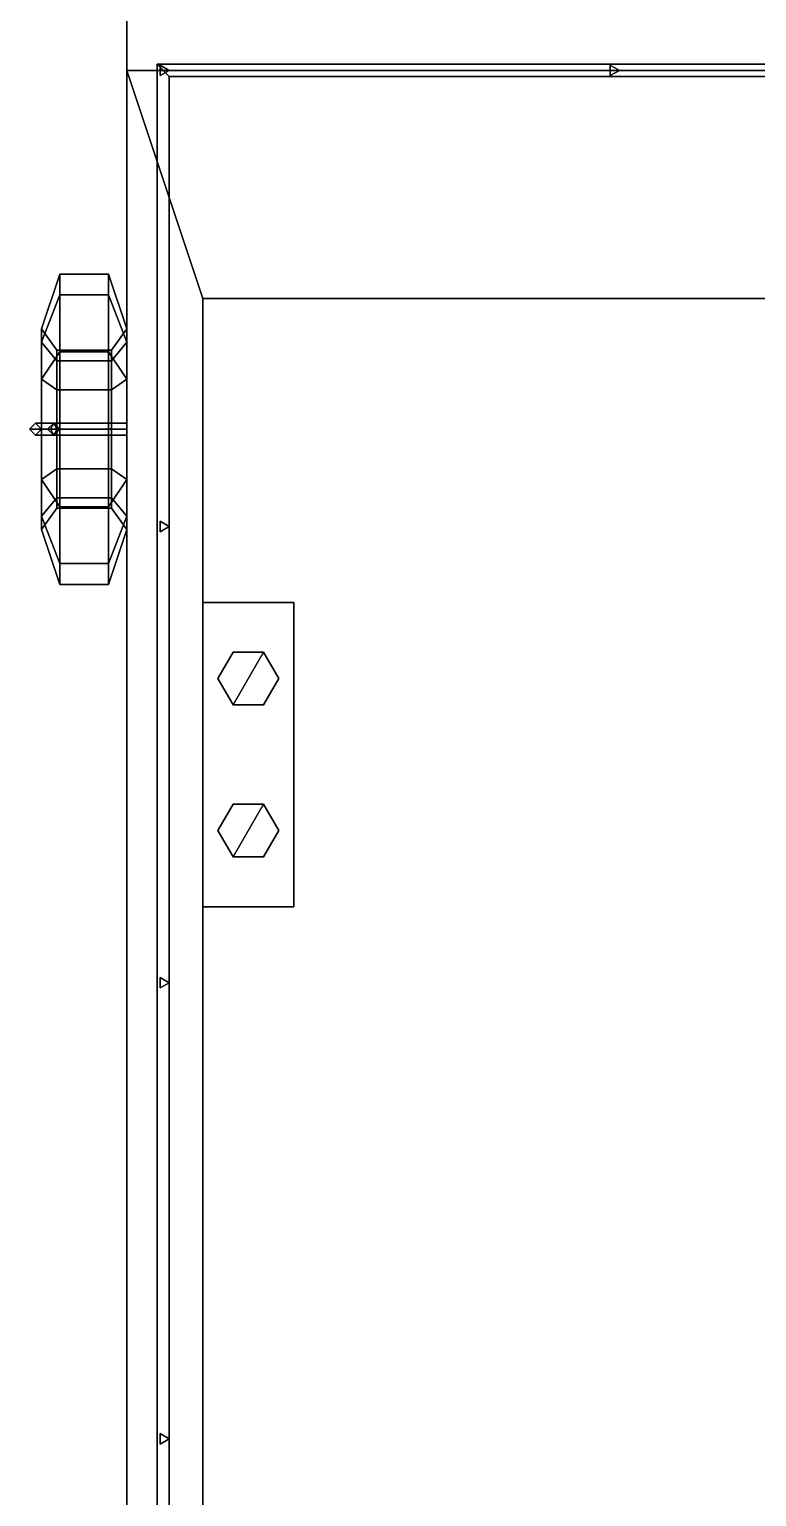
# Model space of a CAD drawing. Header units: millimetres. Extents: x -8.3 to 8.3, y -10.3 to 20.5.
# Drawn here: x -8.32 to -5.929, y 5.06 to 9.885 of the extents above; entities that cross this region are included whole.
import ezdxf

# ---------------------------------------------------------------- set-up
doc = ezdxf.new("R2010")
doc.units = ezdxf.units.MM
doc.layers.add('barge2', color=7, linetype='Continuous')
doc.layers.add('wheels', color=2, linetype='Continuous')

msp = doc.modelspace()

# ---------------------------------------------------------------- linework, layer by layer
at = {"layer": 'barge2'}
for points in [[(-3, 10, 1), (-3, 9.75), (-8, 9.75), (-8, 10, 1)], [(-8, 9.75), (-8, -10), (-8, -10, 1), (-8, 10, 1)], [(-8, 10, 1), (-8, -10, 1), (-3, -10, 1), (-3, 10, 1)], [(-3, 9.75), (-3.25, 9, -1), (-7.75, 9, -1), (-8, 9.75)], [(-7.75, 9, -1), (-7.75, -9.5, -1), (-8, -10), (-8, 9.75)], [(-7.9, 9.77, 2), (-7.9, -9.77, 2), (-7.86, -9.73, 2), (-7.86, 9.73, 2)], [(-7.86, 9.73, 2), (-7.86, -9.73, 2), (-7.9, -9.77, 2), (-7.9, 9.77, 2)], [(-3.11, 9.77, 2), (-7.9, 9.77, 2), (-7.86, 9.73, 2), (-3.15, 9.73, 2)], [(-3.15, 9.73, 2), (-7.86, 9.73, 2), (-7.9, 9.77, 2), (-3.11, 9.77, 2)], [(-7.86, 9.75, 1), (-7.89, 9.7673, 1), (-7.89, 9.7673, 2), (-7.86, 9.75, 2)], [(-7.89, 9.7673, 1), (-7.89, 9.7327, 1), (-7.89, 9.7327, 2), (-7.89, 9.7673, 2)], [(-7.89, 9.7327, 1), (-7.86, 9.75, 1), (-7.86, 9.75, 2), (-7.89, 9.7327, 2)], [(-6.41, 9.7673, 1), (-6.41, 9.7327, 1), (-6.41, 9.7327, 2), (-6.41, 9.7673, 2)], [(-6.38, 9.75, 1), (-6.41, 9.7673, 1), (-6.41, 9.7673, 2), (-6.38, 9.75, 2)], [(-6.41, 9.7327, 1), (-6.38, 9.75, 1), (-6.38, 9.75, 2), (-6.41, 9.7327, 2)], [(-3.25, 9, -1), (-3.25, -9.5, -1), (-7.75, -9.5, -1), (-7.75, 9, -1)], [(-7.86, 8.25, 1), (-7.89, 8.2673, 1), (-7.89, 8.2673, 2), (-7.86, 8.25, 2)], [(-7.89, 8.2673, 1), (-7.89, 8.2327, 1), (-7.89, 8.2327, 2), (-7.89, 8.2673, 2)], [(-7.89, 8.2327, 1), (-7.86, 8.25, 1), (-7.86, 8.25, 2), (-7.89, 8.2327, 2)], [(-7.45, 8, 1.1), (-7.45, 8, 1), (-7.75, 8, 1), (-7.75, 8, 1.1)], [(-7.75, 8, 1), (-7.75, 7, 1), (-7.75, 7, 1.1), (-7.75, 8, 1.1)], [(-7.75, 8, 1.1), (-7.75, 7, 1.1), (-7.45, 7, 1.1), (-7.45, 8, 1.1)], [(-7.45, 7, 1.1), (-7.45, 7, 1), (-7.45, 8, 1), (-7.45, 8, 1.1)], [(-7.65, 7.8366, 1.1), (-7.7, 7.75, 1.1), (-7.7, 7.75, 1.4), (-7.65, 7.8366, 1.4)], [(-7.65, 7.8366, 1.4), (-7.7, 7.75, 1.4), (-7.65, 7.6634, 1.4), (-7.55, 7.8366, 1.4)], [(-7.55, 7.8366, 1.1), (-7.65, 7.8366, 1.1), (-7.65, 7.8366, 1.4), (-7.55, 7.8366, 1.4)], [(-7.55, 7.8366, 1.4), (-7.65, 7.6634, 1.4), (-7.55, 7.6634, 1.4), (-7.5, 7.75, 1.4)], [(-7.5, 7.75, 1.1), (-7.55, 7.8366, 1.1), (-7.55, 7.8366, 1.4), (-7.5, 7.75, 1.4)], [(-7.7, 7.75, 1.1), (-7.65, 7.6634, 1.1), (-7.65, 7.6634, 1.4), (-7.7, 7.75, 1.4)], [(-7.55, 7.6634, 1.1), (-7.5, 7.75, 1.1), (-7.5, 7.75, 1.4), (-7.55, 7.6634, 1.4)], [(-7.65, 7.6634, 1.1), (-7.55, 7.6634, 1.1), (-7.55, 7.6634, 1.4), (-7.65, 7.6634, 1.4)], [(-7.65, 7.3366, 1.1), (-7.7, 7.25, 1.1), (-7.7, 7.25, 1.4), (-7.65, 7.3366, 1.4)], [(-7.65, 7.3366, 1.4), (-7.7, 7.25, 1.4), (-7.65, 7.1634, 1.4), (-7.55, 7.3366, 1.4)], [(-7.55, 7.3366, 1.1), (-7.65, 7.3366, 1.1), (-7.65, 7.3366, 1.4), (-7.55, 7.3366, 1.4)], [(-7.55, 7.3366, 1.4), (-7.65, 7.1634, 1.4), (-7.55, 7.1634, 1.4), (-7.5, 7.25, 1.4)], [(-7.5, 7.25, 1.1), (-7.55, 7.3366, 1.1), (-7.55, 7.3366, 1.4), (-7.5, 7.25, 1.4)], [(-7.7, 7.25, 1.1), (-7.65, 7.1634, 1.1), (-7.65, 7.1634, 1.4), (-7.7, 7.25, 1.4)], [(-7.55, 7.1634, 1.1), (-7.5, 7.25, 1.1), (-7.5, 7.25, 1.4), (-7.55, 7.1634, 1.4)], [(-7.65, 7.1634, 1.1), (-7.55, 7.1634, 1.1), (-7.55, 7.1634, 1.4), (-7.65, 7.1634, 1.4)], [(-7.75, 7, 1.1), (-7.75, 7, 1), (-7.45, 7, 1), (-7.45, 7, 1.1)], [(-7.89, 6.7673, 1), (-7.89, 6.7327, 1), (-7.89, 6.7327, 2), (-7.89, 6.7673, 2)], [(-7.86, 6.75, 1), (-7.89, 6.7673, 1), (-7.89, 6.7673, 2), (-7.86, 6.75, 2)], [(-7.89, 6.7327, 1), (-7.86, 6.75, 1), (-7.86, 6.75, 2), (-7.89, 6.7327, 2)], [(-7.89, 5.2673, 1), (-7.89, 5.2327, 1), (-7.89, 5.2327, 2), (-7.89, 5.2673, 2)], [(-7.86, 5.25, 1), (-7.89, 5.2673, 1), (-7.89, 5.2673, 2), (-7.86, 5.25, 2)], [(-7.89, 5.2327, 1), (-7.86, 5.25, 1), (-7.86, 5.25, 2), (-7.89, 5.2327, 2)]]:
    msp.add_3dface(points, dxfattribs=at)
at = {"layer": 'wheels'}
for points in [[(-8.22, 9.0117, 0.585), (-8.22, 9.08, 0.33), (-8.28, 8.9, 0.33), (-8.28, 8.8558, 0.495)], [(-8.22, 9.08, 0.33), (-8.22, 9.0117, 0.075), (-8.28, 8.8558, 0.165), (-8.28, 8.9, 0.33)], [(-8.22, 9.08, 0.33), (-8.22, 9.0117, 0.585), (-8.06, 9.0117, 0.585), (-8.06, 9.08, 0.33)], [(-8.22, 9.0117, 0.075), (-8.22, 9.08, 0.33), (-8.06, 9.08, 0.33), (-8.06, 9.0117, 0.075)], [(-8.06, 9.08, 0.33), (-8.06, 9.0117, 0.585), (-8, 8.8558, 0.495), (-8, 8.9, 0.33)], [(-8.06, 9.0117, 0.075), (-8.06, 9.08, 0.33), (-8, 8.9, 0.33), (-8, 8.8558, 0.165)], [(-8.22, 9.0117, 0.075), (-8.22, 8.825, -0.1117), (-8.28, 8.735, 0.0442), (-8.28, 8.8558, 0.165)], [(-8.22, 8.825, 0.7717), (-8.22, 9.0117, 0.585), (-8.28, 8.8558, 0.495), (-8.28, 8.735, 0.6158)], [(-8.22, 8.825, -0.1117), (-8.22, 9.0117, 0.075), (-8.06, 9.0117, 0.075), (-8.06, 8.825, -0.1117)], [(-8.22, 9.0117, 0.585), (-8.22, 8.825, 0.7717), (-8.06, 8.825, 0.7717), (-8.06, 9.0117, 0.585)], [(-8.06, 8.825, -0.1117), (-8.06, 9.0117, 0.075), (-8, 8.8558, 0.165), (-8, 8.735, 0.0442)], [(-8.06, 9.0117, 0.585), (-8.06, 8.825, 0.7717), (-8, 8.735, 0.6158), (-8, 8.8558, 0.495)], [(-8.28, 8.8558, 0.495), (-8.28, 8.9, 0.33), (-8.23, 8.83, 0.33), (-8.23, 8.7952, 0.46)], [(-8.28, 8.9, 0.33), (-8.28, 8.8558, 0.165), (-8.23, 8.7952, 0.2), (-8.23, 8.83, 0.33)], [(-8, 8.9, 0.33), (-8, 8.8558, 0.495), (-8.05, 8.7952, 0.46), (-8.05, 8.83, 0.33)], [(-8, 8.8558, 0.165), (-8, 8.9, 0.33), (-8.05, 8.83, 0.33), (-8.05, 8.7952, 0.2)], [(-8.28, 8.8558, 0.165), (-8.28, 8.735, 0.0442), (-8.23, 8.7, 0.1048), (-8.23, 8.7952, 0.2)], [(-8.28, 8.735, 0.6158), (-8.28, 8.8558, 0.495), (-8.23, 8.7952, 0.46), (-8.23, 8.7, 0.5552)], [(-8.23, 8.7952, 0.46), (-8.23, 8.83, 0.33), (-8.05, 8.83, 0.33), (-8.05, 8.7952, 0.46)], [(-8.23, 8.83, 0.33), (-8.23, 8.7952, 0.2), (-8.05, 8.7952, 0.2), (-8.05, 8.83, 0.33)], [(-8, 8.735, 0.0442), (-8, 8.8558, 0.165), (-8.05, 8.7952, 0.2), (-8.05, 8.7, 0.1048)], [(-8, 8.8558, 0.495), (-8, 8.735, 0.6158), (-8.05, 8.7, 0.5552), (-8.05, 8.7952, 0.46)], [(-8.22, 8.825, -0.1117), (-8.22, 8.57, -0.18), (-8.28, 8.57), (-8.28, 8.735, 0.0442)], [(-8.22, 8.57, 0.84), (-8.22, 8.825, 0.7717), (-8.28, 8.735, 0.6158), (-8.28, 8.57, 0.66)], [(-8.23, 8.7952, 0.2), (-8.23, 8.7, 0.1048), (-8.05, 8.7, 0.1048), (-8.05, 8.7952, 0.2)], [(-8.23, 8.7, 0.5552), (-8.23, 8.7952, 0.46), (-8.05, 8.7952, 0.46), (-8.05, 8.7, 0.5552)], [(-8.22, 8.57, -0.18), (-8.22, 8.825, -0.1117), (-8.06, 8.825, -0.1117), (-8.06, 8.57, -0.18)], [(-8.22, 8.825, 0.7717), (-8.22, 8.57, 0.84), (-8.06, 8.57, 0.84), (-8.06, 8.825, 0.7717)], [(-8.06, 8.57, -0.18), (-8.06, 8.825, -0.1117), (-8, 8.735, 0.0442), (-8, 8.57)], [(-8.06, 8.825, 0.7717), (-8.06, 8.57, 0.84), (-8, 8.57, 0.66), (-8, 8.735, 0.6158)], [(-8.28, 8.735, 0.0442), (-8.28, 8.57), (-8.23, 8.57, 0.07), (-8.23, 8.7, 0.1048)], [(-8.28, 8.57, 0.66), (-8.28, 8.735, 0.6158), (-8.23, 8.7, 0.5552), (-8.23, 8.57, 0.59)], [(-8, 8.57), (-8, 8.735, 0.0442), (-8.05, 8.7, 0.1048), (-8.05, 8.57, 0.07)], [(-8, 8.735, 0.6158), (-8, 8.57, 0.66), (-8.05, 8.57, 0.59), (-8.05, 8.7, 0.5552)], [(-8.23, 8.7, 0.1048), (-8.23, 8.57, 0.07), (-8.05, 8.57, 0.07), (-8.05, 8.7, 0.1048)], [(-8.23, 8.57, 0.59), (-8.23, 8.7, 0.5552), (-8.05, 8.7, 0.5552), (-8.05, 8.57, 0.59)], [(-8.3, 8.59, 0.65), (-8.32, 8.57, 0.64), (-8.26, 8.57, 0.86), (-8.24, 8.59, 0.85)], [(-8.24, 8.59, 0.57), (-8.25, 8.57, 0.55), (-8.32, 8.57, 0.64), (-8.3, 8.59, 0.65)], [(-8.28, 8.57, 0.66), (-8.3, 8.59, 0.65), (-8.24, 8.59, 0.85), (-8.22, 8.57, 0.84)], [(-8.23, 8.57, 0.59), (-8.24, 8.59, 0.57), (-8.3, 8.59, 0.65), (-8.28, 8.57, 0.66)], [(-8.24, 8.59, 0.85), (-8.26, 8.57, 0.86), (-8, 8.57, 1), (-8, 8.59, 0.98)], [(-8.05, 8.59, 0.57), (-8.05, 8.57, 0.55), (-8.25, 8.57, 0.55), (-8.24, 8.59, 0.57)], [(-8.22, 8.57, 0.84), (-8.24, 8.59, 0.85), (-8, 8.59, 0.98), (-8, 8.57, 0.96)], [(-8.05, 8.57, 0.59), (-8.05, 8.59, 0.57), (-8.24, 8.59, 0.57), (-8.23, 8.57, 0.59)], [(-8.32, 8.57, 0.64), (-8.3, 8.55, 0.65), (-8.24, 8.55, 0.85), (-8.26, 8.57, 0.86)], [(-8.25, 8.57, 0.55), (-8.24, 8.55, 0.57), (-8.3, 8.55, 0.65), (-8.32, 8.57, 0.64)], [(-8.3, 8.55, 0.65), (-8.28, 8.57, 0.66), (-8.22, 8.57, 0.84), (-8.24, 8.55, 0.85)], [(-8.24, 8.55, 0.57), (-8.23, 8.57, 0.59), (-8.28, 8.57, 0.66), (-8.3, 8.55, 0.65)], [(-8.22, 8.57, -0.18), (-8.22, 8.315, -0.1117), (-8.28, 8.405, 0.0442), (-8.28, 8.57)], [(-8.28, 8.57), (-8.28, 8.405, 0.0442), (-8.23, 8.44, 0.1048), (-8.23, 8.57, 0.07)], [(-8.22, 8.315, 0.7717), (-8.22, 8.57, 0.84), (-8.28, 8.57, 0.66), (-8.28, 8.405, 0.6158)], [(-8.28, 8.405, 0.6158), (-8.28, 8.57, 0.66), (-8.23, 8.57, 0.59), (-8.23, 8.44, 0.5552)], [(-8.26, 8.57, 0.86), (-8.24, 8.55, 0.85), (-8, 8.55, 0.98), (-8, 8.57, 1)], [(-8.05, 8.57, 0.55), (-8.05, 8.55, 0.57), (-8.24, 8.55, 0.57), (-8.25, 8.57, 0.55)], [(-8.24, 8.55, 0.85), (-8.22, 8.57, 0.84), (-8, 8.57, 0.96), (-8, 8.55, 0.98)], [(-8.05, 8.55, 0.57), (-8.05, 8.57, 0.59), (-8.23, 8.57, 0.59), (-8.24, 8.55, 0.57)], [(-8.23, 8.57, 0.07), (-8.23, 8.44, 0.1048), (-8.05, 8.44, 0.1048), (-8.05, 8.57, 0.07)], [(-8.23, 8.44, 0.5552), (-8.23, 8.57, 0.59), (-8.05, 8.57, 0.59), (-8.05, 8.44, 0.5552)], [(-8.22, 8.315, -0.1117), (-8.22, 8.57, -0.18), (-8.06, 8.57, -0.18), (-8.06, 8.315, -0.1117)], [(-8.22, 8.57, 0.84), (-8.22, 8.315, 0.7717), (-8.06, 8.315, 0.7717), (-8.06, 8.57, 0.84)], [(-8.06, 8.315, -0.1117), (-8.06, 8.57, -0.18), (-8, 8.57), (-8, 8.405, 0.0442)], [(-8.06, 8.57, 0.84), (-8.06, 8.315, 0.7717), (-8, 8.405, 0.6158), (-8, 8.57, 0.66)], [(-8, 8.405, 0.0442), (-8, 8.57), (-8.05, 8.57, 0.07), (-8.05, 8.44, 0.1048)], [(-8, 8.57, 0.66), (-8, 8.405, 0.6158), (-8.05, 8.44, 0.5552), (-8.05, 8.57, 0.59)], [(-8.28, 8.405, 0.0442), (-8.28, 8.2842, 0.165), (-8.23, 8.3448, 0.2), (-8.23, 8.44, 0.1048)], [(-8.28, 8.2842, 0.495), (-8.28, 8.405, 0.6158), (-8.23, 8.44, 0.5552), (-8.23, 8.3448, 0.46)], [(-8.22, 8.315, -0.1117), (-8.22, 8.1283, 0.075), (-8.28, 8.2842, 0.165), (-8.28, 8.405, 0.0442)], [(-8.22, 8.1283, 0.585), (-8.22, 8.315, 0.7717), (-8.28, 8.405, 0.6158), (-8.28, 8.2842, 0.495)], [(-8.23, 8.44, 0.1048), (-8.23, 8.3448, 0.2), (-8.05, 8.3448, 0.2), (-8.05, 8.44, 0.1048)], [(-8.23, 8.3448, 0.46), (-8.23, 8.44, 0.5552), (-8.05, 8.44, 0.5552), (-8.05, 8.3448, 0.46)], [(-8.06, 8.1283, 0.075), (-8.06, 8.315, -0.1117), (-8, 8.405, 0.0442), (-8, 8.2842, 0.165)], [(-8.06, 8.315, 0.7717), (-8.06, 8.1283, 0.585), (-8, 8.2842, 0.495), (-8, 8.405, 0.6158)], [(-8, 8.2842, 0.165), (-8, 8.405, 0.0442), (-8.05, 8.44, 0.1048), (-8.05, 8.3448, 0.2)], [(-8, 8.405, 0.6158), (-8, 8.2842, 0.495), (-8.05, 8.3448, 0.46), (-8.05, 8.44, 0.5552)], [(-8.28, 8.24, 0.33), (-8.28, 8.2842, 0.495), (-8.23, 8.3448, 0.46), (-8.23, 8.31, 0.33)], [(-8.28, 8.2842, 0.165), (-8.28, 8.24, 0.33), (-8.23, 8.31, 0.33), (-8.23, 8.3448, 0.2)], [(-8.23, 8.31, 0.33), (-8.23, 8.3448, 0.46), (-8.05, 8.3448, 0.46), (-8.05, 8.31, 0.33)], [(-8.23, 8.3448, 0.2), (-8.23, 8.31, 0.33), (-8.05, 8.31, 0.33), (-8.05, 8.3448, 0.2)], [(-8.22, 8.1283, 0.075), (-8.22, 8.315, -0.1117), (-8.06, 8.315, -0.1117), (-8.06, 8.1283, 0.075)], [(-8.22, 8.315, 0.7717), (-8.22, 8.1283, 0.585), (-8.06, 8.1283, 0.585), (-8.06, 8.315, 0.7717)], [(-8, 8.2842, 0.495), (-8, 8.24, 0.33), (-8.05, 8.31, 0.33), (-8.05, 8.3448, 0.46)], [(-8, 8.24, 0.33), (-8, 8.2842, 0.165), (-8.05, 8.3448, 0.2), (-8.05, 8.31, 0.33)], [(-8.22, 8.06, 0.33), (-8.22, 8.1283, 0.585), (-8.28, 8.2842, 0.495), (-8.28, 8.24, 0.33)], [(-8.22, 8.1283, 0.075), (-8.22, 8.06, 0.33), (-8.28, 8.24, 0.33), (-8.28, 8.2842, 0.165)], [(-8.06, 8.1283, 0.585), (-8.06, 8.06, 0.33), (-8, 8.24, 0.33), (-8, 8.2842, 0.495)], [(-8.06, 8.06, 0.33), (-8.06, 8.1283, 0.075), (-8, 8.2842, 0.165), (-8, 8.24, 0.33)], [(-8.22, 8.1283, 0.585), (-8.22, 8.06, 0.33), (-8.06, 8.06, 0.33), (-8.06, 8.1283, 0.585)], [(-8.22, 8.06, 0.33), (-8.22, 8.1283, 0.075), (-8.06, 8.1283, 0.075), (-8.06, 8.06, 0.33)]]:
    msp.add_3dface(points, dxfattribs=at)

doc.saveas('drawing.dxf')
